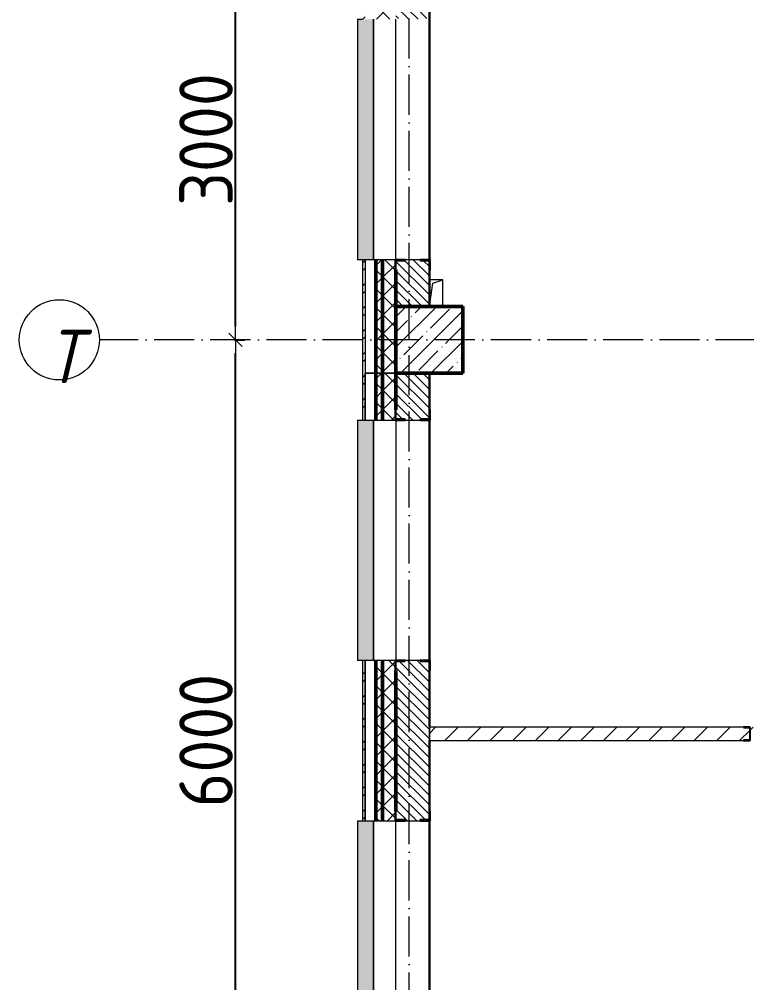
# Model space of a CAD drawing. Header units: millimetres. Extents: x -213536 to 1564669, y -45299 to 942238.
# Drawn here: x 544453 to 549896, y 313950 to 321162 of the extents above; entities that cross this region are included whole.
import ezdxf

# ---------------------------------------------------------------- set-up
doc = ezdxf.new("R2010")
doc.units = ezdxf.units.MM
doc.linetypes.add('50_200_ШТРИХ_1Т_ш5_п1_п1_', pattern=[700, 500, -100, 0, -100])
for name, color, linetype, lineweight in [('3) ЖБ 4м', 3, 'Continuous', 30), ('3.1) ЖБ окна 1.2 м', 102, 'Continuous', 30), ('A-____-____-DIMS', 7, 'Continuous', 9), ('A-GENM-____-MCUT', 7, 'Continuous', 25), ('A-GENM-____-OTLN', 7, 'Continuous', 9), ('A-GENM-____-OTLN-1', 7, 'Continuous', 25), ('A-GLAZ-____-OTLN', 7, 'Continuous', 9), ('A-WALL-____-MCUT-2', 7, 'Continuous', 50), ('A-WALL-____-MCUT-3', 7, 'Continuous', 9), ('A-WALL-____-OTLN', 7, 'Continuous', 9), ('A-WALL-____-PATT-1', 7, 'Continuous', 9), ('A-WALL-FNSH-MCUT-1', 7, 'Continuous', 9), ('S-COLS-____-MCUT', 7, 'Continuous', 50), ('S-COLS-____-OTLN', 7, 'Continuous', 9), ('S-GRID-____-IDEN', 7, 'Continuous', 9), ('S-GRID-____-OTLN-1', 7, '50_200_ШТРИХ_1Т_ш5_п1_п1_', 9)]:
    doc.layers.add(name, color=color, linetype=linetype, lineweight=lineweight)
doc.layers.add('A-GLAZ-____-OTLN-1', color=7, linetype='Continuous', lineweight=9, true_color=0xc0c0c0)
doc.styles.add('ISOCPEUR_I', font='isocpeui.ttf', dxfattribs={"width": 0.9, "height": 2.5})
doc.styles.add('СПДС', font='isocpeur.ttf', dxfattribs={"width": 0.9})
doc.dimstyles.new('Размера А3', dxfattribs={"dimtxt": 200, "dimasz": 100, "dimexe": 70, "dimexo": 100, "dimgap": 20, "dimtad": 1, "dimdec": 0, "dimrnd": 10, "dimzin": 0, "dimdsep": 46, "dimtxsty": 'СПДС', "dimblk": 'ARROWHEAD_6', "dimcen": 1, "dimclrd": 256, "dimclre": 256, "dimclrt": 256, "dimazin": 0, "dimtfac": 1, "dimtdec": 0, "dimtmove": 2, "dimatfit": 3, "dimfxl": 1, "dimtolj": 1, "dimtzin": 0, "dimarcsym": 0})
pattern_1 = [(135, (549721.475, 286281.11), (-35.35534, -35.35534), [])]
pattern_2 = [(45, (549721.47, 286281.11), (-70.71068, 70.71068), []), (135, (549721.47, 286281.11), (-70.71068, -70.71068), [])]
pattern_3 = [(45, (549721.47, 286281.11), (-85.5366, 85.5366), []), (45, (549778.5, 286281.11), (-85.5366, 85.5366), [])]

# ---------------------------------------------------------------- blocks, each defined once
blk = doc.blocks.new('BSC_Колонна _Прямоугольная - 500х500-V41-АР1_План отверстий 3 этажа в осях 1-64_А-ГГ')
at = {"layer": 'S-COLS-____-OTLN'}
h = blk.add_hatch(dxfattribs=at)
h.set_pattern_fill('FP_78', color=256, style=0, pattern_type=2)
h.set_pattern_definition([(45, (2200, -32481.04), (-114.04925, 114.04925), []), (45, (2314.05, -32481.04), (-114.04925, 114.04925), [201.613, -40.323, 3.353, -36.97])])
h.paths.add_polyline_path([(-250, -250), (250, -250), (250, 250), (-250, 250), (-250, 74.1)], flags=0)
at = {"layer": 'S-COLS-____-MCUT'}
for p, q in [((250, 250), (-250, 250)), ((-250, 250), (-250, -250)), ((250, -250), (250, 250)), ((-250, -250), (250, -250))]:
    blk.add_line(p, q, dxfattribs=at)
blk = doc.blocks.new('Фахверк_СКБ_Уголок - 250_2700-27497298-АР1_План отверстий 3 этажа в осях 1-64_А-ГГ')
at = {"layer": 'A-GENM-____-MCUT'}
for p, q in [((200, 181), (125, 181)), ((125, 181), (125, 106)), ((131, 106), (131, 175)), ((131, 175), (200, 175)), ((200, 175), (200, 181)), ((125, 106), (131, 106)), ((131, -6), (125, -6)), ((125, -6), (125, -81)), ((131, -75), (131, -6)), ((125, -81), (200, -81)), ((200, -75), (131, -75)), ((200, -81), (200, -75))]:
    blk.add_line(p, q, dxfattribs=at)
blk = doc.blocks.new('154_Фахверк_СКБ_Швеллер - Тип_100_3960-28318856-АР1_План отверстий 3 этажа в осях 1-64_А-ГГ')
at = {"layer": 'A-GENM-____-MCUT'}
for p, q in [((175, 50), (125, 50)), ((125, 50), (125, -50)), ((128, 47), (175, 47)), ((128, -47), (128, 47)), ((175, 47), (175, 50)), ((125, -50), (175, -50)), ((175, -47), (128, -47)), ((175, -50), (175, -47))]:
    blk.add_line(p, q, dxfattribs=at)
blk = doc.blocks.new('AR_Отверстие прямоугольное _в плите_ - AR_Отверстие прямоугольное _в плите_-V175-АР1_План отверстий 3 этажа в осях 1-64_А-ГГ')
at = {"layer": 'A-GENM-____-OTLN'}
for p, q in [((50, 100), (-50, 100)), ((-50, -100), (-25, 75)), ((-25, 75), (50, 100)), ((50, -100), (50, 100))]:
    blk.add_line(p, q, dxfattribs=at)
blk = doc.blocks.new('Отлив_СКБ - Отлив витража_120_НВФ-V216-АР1_План отверстий 3 этажа в осях 1-64_А-ГГ')
at = {"layer": 'A-GLAZ-____-OTLN-1'}
for points in [[(0, 2), (1800, 2), (1800, 120), (0, 120), (0, 63)], [(0, 0), (1800, 0), (1800, 2), (0, 2)]]:
    blk.add_hatch(color=256, dxfattribs=at).paths.add_polyline_path(points, flags=0)
at = {"layer": 'A-GLAZ-____-OTLN'}
for p, q in [((0, 83), (0, 120)), ((1800, 120), (0, 120)), ((1800, 120), (1800, 83)), ((0, 2), (1800, 2)), ((1800, 0), (0, 0))]:
    blk.add_line(p, q, dxfattribs=at)
blk = doc.blocks.new('Отлив_СКБ - Отлив витража_120_НВФ-31886035-АР1_План отверстий 3 этажа в осях 1-64_А-ГГ')
at = {"layer": 'A-GLAZ-____-OTLN-1'}
for points in [[(0, 120), (0, 2), (4800, 2), (4800, 120), (0, 120)], [(0, 0), (4800, 0), (4800, 2), (0, 2)]]:
    blk.add_hatch(color=256, dxfattribs=at).paths.add_polyline_path(points, flags=0)
at = {"layer": 'A-GLAZ-____-OTLN'}
for p, q in [((0, 83), (0, 120)), ((4800, 120), (0, 120)), ((4800, 120), (4800, 83)), ((0, 2), (4800, 2)), ((4800, 0), (0, 0))]:
    blk.add_line(p, q, dxfattribs=at)
blk = doc.blocks.new('Ось сетки - Круг_Ø6_00__ISO-2_5_0_9K_-25732049-АР1_План отверстий 3 этажа в осях 1-64_А-ГГ')
at = {"layer": 'S-GRID-____-IDEN'}
blk.add_circle((0, 0), 3, dxfattribs=at)
blk = doc.blocks.new('ARROWHEAD_6')
at = {"color": 0, "linetype": 'Continuous'}
for p, q in [((0, 0), (-1, 0)), ((-0.5, -0.5), (0.5, 0.5))]:
    blk.add_line(p, q, dxfattribs=at)
blk = doc.blocks.new('*D5454')
at = {"layer": 'A-____-____-DIMS', "lineweight": -2, "transparency": 16777216}
for p, q in [((546064, 318762.2), (546140.1, 318762.2)), ((546070.1, 312862.2), (546070.1, 318662.2)), ((546064, 312762.2), (546140.1, 312762.2))]:
    blk.add_line(p, q, dxfattribs=at)
at = {"layer": 'Defpoints', "color": 0, "lineweight": 50, "transparency": 16777216}
for p in [(545964, 318762.2), (546070.1, 318762.2), (545964, 312762.2)]:
    blk.add_point(p, dxfattribs=at)
at = {"layer": 'A-____-____-DIMS', "lineweight": -2, "transparency": 16777216, "xscale": 100, "yscale": 100, "zscale": 100}
for p, rotation in [((546070.1, 318762.2), 90), ((546070.1, 312762.2), 270)]:
    blk.add_blockref('ARROWHEAD_6', p, dxfattribs=dict(at, rotation=rotation))
at = {"layer": 'A-____-____-DIMS', "transparency": 16777216, "insert": (545850.1, 315762.2), "char_height": 400, "attachment_point": 5, "rotation": 90, "style": 'СПДС'}
blk.add_mtext('\\A1;6000', dxfattribs=at)
blk = doc.blocks.new('*D5455')
at = {"layer": 'A-____-____-DIMS', "lineweight": -2, "transparency": 16777216}
for p, q in [((546064, 321762.2), (546140.1, 321762.2)), ((546070.1, 318862.2), (546070.1, 321662.2)), ((546064, 318762.2), (546140.1, 318762.2))]:
    blk.add_line(p, q, dxfattribs=at)
at = {"layer": 'Defpoints', "color": 0, "lineweight": 50, "transparency": 16777216}
for p in [(545964, 321762.2), (546070.1, 321762.2), (545964, 318762.2)]:
    blk.add_point(p, dxfattribs=at)
at = {"layer": 'A-____-____-DIMS', "lineweight": -2, "transparency": 16777216, "xscale": 100, "yscale": 100, "zscale": 100}
for p, rotation in [((546070.1, 321762.2), 90), ((546070.1, 318762.2), 270)]:
    blk.add_blockref('ARROWHEAD_6', p, dxfattribs=dict(at, rotation=rotation))
at = {"layer": 'A-____-____-DIMS', "transparency": 16777216, "insert": (545850.1, 320262.2), "char_height": 400, "attachment_point": 5, "rotation": 90, "style": 'СПДС'}
blk.add_mtext('\\A1;3000', dxfattribs=at)

msp = doc.modelspace()

# ---------------------------------------------------------------- hatches: boundary and pattern name
at = {"layer": 'A-WALL-____-PATT-1'}
h = msp.add_hatch(dxfattribs=at)
h.set_pattern_fill('FP_3', color=256, style=0, pattern_type=2)
h.set_pattern_definition(pattern_3)
h.paths.add_polyline_path([(547041.5, 318342.2), (547041.5, 319362.2), (547021.5, 319362.2), (547021.5, 318342.2)], flags=0)
h.paths.add_polyline_path([(547021.5, 321162.2), (547041.5, 321162.2), (547041.5, 322287.2), (547021.5, 322287.2), (547021.5, 321416.4)], flags=0)
h.paths.add_polyline_path([(547041.5, 324087.2), (547041.5, 325212.2), (547021.5, 325212.2), (547021.5, 324087.2)], flags=0)
h.paths.add_polyline_path([(547041.5, 327012.2), (547041.5, 328212.2), (547021.5, 328212.2), (547021.5, 327012.2)], flags=0)
h.paths.add_polyline_path([(547041.5, 330012.2), (547041.5, 331212.2), (547021.5, 331212.2), (547021.5, 330012.2)], flags=0)
h.paths.add_polyline_path([(547041.5, 333012.2), (547041.5, 334262.2), (547021.5, 334262.2), (547021.5, 333012.2)], flags=0)
h = msp.add_hatch(dxfattribs=at)
h.set_pattern_fill('FP_1', color=256, style=0, pattern_type=2)
h.set_pattern_definition(pattern_2)
h.paths.add_polyline_path([(547171.5, 318512.2), (547171.5, 319362.2), (547121.5, 319362.2), (547121.5, 318512.2)], flags=0)
h.paths.add_polyline_path([(547121.5, 321162.2), (547171.5, 321162.2), (547171.5, 322287.2), (547121.5, 322287.2), (547121.5, 321416.4)], flags=0)
h.paths.add_polyline_path([(547171.5, 324087.2), (547171.5, 325212.2), (547121.5, 325212.2), (547121.5, 324087.2)], flags=0)
h.paths.add_polyline_path([(547121.5, 327012.2), (547171.5, 327012.2), (547171.5, 328212.2), (547121.5, 328212.2)], flags=0)
h.paths.add_polyline_path([(547171.5, 330012.2), (547171.5, 331212.2), (547121.5, 331212.2), (547121.5, 330012.2)], flags=0)
h.paths.add_polyline_path([(547171.5, 333012.2), (547171.5, 334162.2), (547121.5, 334162.2), (547121.5, 333012.2)], flags=0)
h = msp.add_hatch(dxfattribs=at)
h.set_pattern_fill('FP_1', color=256, style=0, pattern_type=2)
h.set_pattern_definition(pattern_2)
h.paths.add_polyline_path([(547271.5, 318512.2), (547271.5, 319287.2), (547265.5, 319287.2), (547265.5, 319362.2), (547171.5, 319362.2), (547171.5, 318512.2)], flags=0)
h.paths.add_polyline_path([(547171.5, 321162.2), (547265.5, 321162.2), (547265.5, 321237.2), (547271.5, 321237.2), (547271.5, 322212.2), (547265.5, 322212.2), (547265.5, 322287.2), (547171.5, 322287.2), (547171.5, 321416.4)], flags=0)
h.paths.add_polyline_path([(547171.5, 324087.2), (547265.5, 324087.2), (547265.5, 324162.2), (547271.5, 324162.2), (547271.5, 325137.2), (547265.5, 325137.2), (547265.5, 325212.2), (547171.5, 325212.2), (547171.5, 324093.2)], flags=0)
h.paths.add_polyline_path([(547171.5, 327012.2), (547265.5, 327012.2), (547265.5, 327087.2), (547271.5, 327087.2), (547271.5, 328137.2), (547265.5, 328137.2), (547265.5, 328212.2), (547171.5, 328212.2), (547171.5, 327018.2)], flags=0)
h.paths.add_polyline_path([(547171.5, 330012.2), (547271.5, 330012.2), (547271.5, 331137.2), (547265.5, 331137.2), (547265.5, 331212.2), (547171.5, 331212.2), (547171.5, 330016.7)], flags=0)
h.paths.add_polyline_path([(547171.5, 333012.2), (547265.5, 333012.2), (547265.5, 333087.2), (547271.5, 333087.2), (547271.5, 334112.2), (547171.5, 334112.2), (547171.5, 333456.8)], flags=0)
h = msp.add_hatch(dxfattribs=at)
h.set_pattern_fill('FP_6', color=256, style=0, pattern_type=2)
h.set_pattern_definition(pattern_1)
h.paths.add_polyline_path([(547271.5, 319012.2), (547521.5, 319012.2), (547521.5, 319356.2), (547452.5, 319356.2), (547452.5, 319362.2), (547340.5, 319362.2), (547340.5, 319356.2), (547271.5, 319356.2), (547271.5, 319106.2)], flags=0)
h.paths.add_polyline_path([(547452.5, 321162.2), (547452.5, 321168.2), (547521.5, 321168.2), (547521.5, 321512.2), (547271.5, 321512.2), (547271.5, 321168.2), (547340.5, 321168.2), (547340.5, 321162.2)], flags=0)
h = msp.add_hatch(dxfattribs=at)
h.set_pattern_fill('FP_1', color=256, style=0, pattern_type=2)
h.set_pattern_definition(pattern_2)
h.paths.add_polyline_path([(547171.5, 315162.2), (547171.5, 316362.2), (547121.5, 316362.2), (547121.5, 315162.2)], flags=0)
h.paths.add_polyline_path([(547121.5, 318162.2), (547171.5, 318162.2), (547171.5, 318512.2), (547121.5, 318512.2)], flags=0)
h = msp.add_hatch(dxfattribs=at)
h.set_pattern_fill('FP_1', color=256, style=0, pattern_type=2)
h.set_pattern_definition(pattern_2)
h.paths.add_polyline_path([(547171.5, 315162.2), (547265.5, 315162.2), (547265.5, 315237.2), (547271.5, 315237.2), (547271.5, 316287.2), (547265.5, 316287.2), (547265.5, 316362.2), (547171.5, 316362.2), (547171.5, 315168.2)], flags=0)
h.paths.add_polyline_path([(547171.5, 318162.2), (547265.5, 318162.2), (547265.5, 318237.2), (547271.5, 318237.2), (547271.5, 318512.2), (547171.5, 318512.2), (547171.5, 318168.2)], flags=0)
h = msp.add_hatch(dxfattribs=at)
h.set_pattern_fill('FP_6', color=256, style=0, pattern_type=2)
h.set_pattern_definition(pattern_1)
h.paths.add_polyline_path([(547452.5, 310012.2), (547521.5, 310012.2), (547521.5, 310356.2), (547452.5, 310356.2), (547452.5, 310362.2), (547340.5, 310362.2), (547340.5, 310356.2), (547271.5, 310356.2), (547271.5, 310012.2), (547340.5, 310012.2)], flags=0)
h.paths.add_polyline_path([(547452.5, 315162.2), (547452.5, 315168.2), (547521.5, 315168.2), (547521.5, 316356.2), (547452.5, 316356.2), (547452.5, 316362.2), (547340.5, 316362.2), (547340.5, 316356.2), (547271.5, 316356.2), (547271.5, 315168.2), (547340.5, 315168.2), (547340.5, 315162.2)], flags=0)
h.paths.add_polyline_path([(547452.5, 318162.2), (547452.5, 318168.2), (547521.5, 318168.2), (547521.5, 318512.2), (547271.5, 318512.2), (547271.5, 318168.2), (547340.5, 318168.2), (547340.5, 318162.2)], flags=0)
h = msp.add_hatch(dxfattribs=at)
h.set_pattern_fill('FP_3', color=256, style=0, pattern_type=2)
h.set_pattern_definition(pattern_3)
h.paths.add_polyline_path([(547021.5, 315162.2), (547041.5, 315162.2), (547041.5, 316362.2), (547021.5, 316362.2)], flags=0)
h.paths.add_polyline_path([(547041.5, 318162.2), (547041.5, 318342.2), (547021.5, 318342.2), (547021.5, 318162.2)], flags=0)
h = msp.add_hatch(dxfattribs=at)
h.set_pattern_fill('FP_4', color=256, style=0, pattern_type=2)
h.set_pattern_definition([(45, (549721.47, 286281.11), (-84.8528, 84.8528), [])])
h.paths.add_polyline_path([(554571.5, 315762.2), (554571.5, 315862.2), (554417.5, 315862.2), (554417.5, 315854.6), (554376, 315854.6), (554376, 315769.8), (554417.5, 315769.8), (554417.5, 315762.2), (554430.7, 315762.2)], flags=0)
h.paths.add_polyline_path([(553175.5, 315762.2), (553175.5, 315769.8), (553217, 315769.8), (553217, 315854.6), (553175.5, 315854.6), (553175.5, 315862.2), (552921.5, 315862.2), (552921.5, 315762.2), (553021.5, 315762.2)], flags=0)
h.paths.add_polyline_path([(552421.5, 315762.2), (552421.5, 315862.2), (549921.5, 315862.2), (549921.5, 315762.2), (552321.5, 315762.2)], flags=0)
h.paths.add_polyline_path([(549871.5, 315762.2), (549871.5, 315765.2), (549918.5, 315765.2), (549918.5, 315859.2), (549871.5, 315859.2), (549871.5, 315862.2), (547521.5, 315862.2), (547521.5, 315762.2), (549707.8, 315762.2)], flags=0)

# ---------------------------------------------------------------- linework, layer by layer
at = {"layer": '3) ЖБ 4м'}
msp.add_lwpolyline([(547521.5, 318512.2), (547771.5, 318512.2), (547771.5, 319012.2), (547521.5, 319012.2)], dxfattribs=at)
at = {"layer": '3.1) ЖБ окна 1.2 м'}
for points in [[(547521.5, 321512.2), (547521.5, 319012.2)], [(547521.5, 318512.2), (547521.5, 315868.2)], [(547521.5, 315762.2), (547521.5, 313012.2)]]:
    msp.add_lwpolyline(points, dxfattribs=at)
at = {"layer": 'A-WALL-____-MCUT-2'}
for p, q in [((547121.5, 318512.2), (547121.5, 319362.2)), ((547171.5, 318512.2), (547171.5, 319362.2)), ((547271.5, 319287.2), (547271.5, 319012.2)), ((547121.5, 318162.2), (547121.5, 318512.2)), ((547171.5, 318162.2), (547171.5, 318512.2)), ((547271.5, 318512.2), (547271.5, 318237.2)), ((547271.5, 318237.2), (547271.5, 318512.2)), ((547121.5, 315162.2), (547121.5, 316362.2)), ((547171.5, 315162.2), (547171.5, 316362.2)), ((547271.5, 316287.2), (547271.5, 315237.2))]:
    msp.add_line(p, q, dxfattribs=at)
at = {"layer": 'A-WALL-____-MCUT-3'}
for p, q in [((547265.5, 319362.2), (547041.5, 319362.2)), ((547041.5, 319362.2), (547041.5, 318512.2)), ((547452.5, 319362.2), (547340.5, 319362.2)), ((547521.5, 319012.2), (547521.5, 319287.2)), ((547041.5, 318512.2), (547271.5, 318512.2)), ((547271.5, 318512.2), (547041.5, 318512.2)), ((547041.5, 318512.2), (547041.5, 318162.2)), ((547521.5, 318237.2), (547521.5, 318512.2)), ((547041.5, 318162.2), (547041.5, 318342.2)), ((547041.5, 318162.2), (547265.5, 318162.2)), ((547340.5, 318162.2), (547452.5, 318162.2)), ((547265.5, 316362.2), (547041.5, 316362.2)), ((547041.5, 316362.2), (547041.5, 315162.2)), ((547041.5, 315162.2), (547041.5, 316362.2)), ((547452.5, 316362.2), (547340.5, 316362.2)), ((547521.5, 315237.2), (547521.5, 316287.2)), ((547041.5, 315162.2), (547265.5, 315162.2)), ((547340.5, 315162.2), (547452.5, 315162.2))]:
    msp.add_line(p, q, dxfattribs=at)
at = {"layer": 'A-WALL-____-OTLN'}
for p, q in [((547271.5, 319362.2), (547271.5, 321162.2)), ((547521.5, 321162.2), (547521.5, 319362.2)), ((547271.5, 318162.2), (547271.5, 316362.2)), ((547521.5, 318162.2), (547521.5, 316362.2)), ((547271.5, 313012.2), (547271.5, 315162.2)), ((547521.5, 315162.2), (547521.5, 313012.2))]:
    msp.add_line(p, q, dxfattribs=at)
at = {"layer": 'A-WALL-FNSH-MCUT-1'}
for p, q in [((547021.5, 319362.2), (547021.5, 318342.2)), ((547041.5, 319362.2), (547021.5, 319362.2)), ((547041.5, 318342.2), (547041.5, 318512.2)), ((547021.5, 318342.2), (547021.5, 318162.2)), ((547021.5, 318162.2), (547041.5, 318162.2)), ((547021.5, 316362.2), (547021.5, 315162.2)), ((547041.5, 316362.2), (547021.5, 316362.2)), ((549871.5, 315862.2), (547521.5, 315862.2)), ((547521.5, 315862.2), (547521.5, 315762.2)), ((547521.5, 315762.2), (549871.5, 315762.2)), ((547021.5, 315162.2), (547041.5, 315162.2))]:
    msp.add_line(p, q, dxfattribs=at)
at = {"layer": 'S-GRID-____-OTLN-1', "color": 251, "ltscale": 0.6, "true_color": 0x636466}
for p, q in [((547371.5, 281798.5), (547371.5, 336162.1)), ((576429.2, 318762.2), (545052.7, 318762.2))]:
    msp.add_line(p, q, dxfattribs=at)

# ---------------------------------------------------------------- block references
at = {"layer": 'A-GENM-____-OTLN'}
msp.add_blockref('AR_Отверстие прямоугольное _в плите_ - AR_Отверстие прямоугольное _в плите_-V175-АР1_План отверстий 3 этажа в осях 1-64_А-ГГ', (547571.5, 319112.2), dxfattribs=at)
at = {"layer": 'A-GENM-____-OTLN-1'}
for name, p, rotation in [('Фахверк_СКБ_Уголок - 250_2700-27497298-АР1_План отверстий 3 этажа в осях 1-64_А-ГГ', (547346.5, 319487.2), 269.9999999999999), ('Фахверк_СКБ_Уголок - 250_2700-27497298-АР1_План отверстий 3 этажа в осях 1-64_А-ГГ', (547446.5, 318037.2), 89.99999999999991), ('Фахверк_СКБ_Уголок - 250_2700-27497298-АР1_План отверстий 3 этажа в осях 1-64_А-ГГ', (547346.5, 316487.2), 269.9999999999999), ('154_Фахверк_СКБ_Швеллер - Тип_100_3960-28318856-АР1_План отверстий 3 этажа в осях 1-64_А-ГГ', (550046.5, 315812.2), 180), ('Фахверк_СКБ_Уголок - 250_2700-27497298-АР1_План отверстий 3 этажа в осях 1-64_А-ГГ', (547446.5, 315037.2), 89.99999999999991)]:
    msp.add_blockref(name, p, dxfattribs=dict(at, rotation=rotation))
at = {"layer": 'A-GLAZ-____-OTLN', "rotation": 90}
for name, p in [('Отлив_СКБ - Отлив витража_120_НВФ-V216-АР1_План отверстий 3 этажа в осях 1-64_А-ГГ', (547104.5, 319362.2)), ('Отлив_СКБ - Отлив витража_120_НВФ-V216-АР1_План отверстий 3 этажа в осях 1-64_А-ГГ', (547104.5, 316362.2)), ('Отлив_СКБ - Отлив витража_120_НВФ-31886035-АР1_План отверстий 3 этажа в осях 1-64_А-ГГ', (547104.5, 310362.2))]:
    msp.add_blockref(name, p, dxfattribs=at)
at = {"layer": 'S-COLS-____-OTLN'}
msp.add_blockref('BSC_Колонна _Прямоугольная - 500х500-V41-АР1_План отверстий 3 этажа в осях 1-64_А-ГГ', (547521.5, 318762.2), dxfattribs=at)
at = {"layer": 'S-GRID-____-IDEN', "xscale": 99.99999999999993, "yscale": 99.99999999999993, "zscale": 99.99999999999993, "rotation": 89.9999999999998}
msp.add_blockref('Ось сетки - Круг_Ø6_00__ISO-2_5_0_9K_-25732049-АР1_План отверстий 3 этажа в осях 1-64_А-ГГ', (544752.7, 318762.2), dxfattribs=at)

# ---------------------------------------------------------------- texts
at = {"layer": 'S-GRID-____-IDEN', "insert": (544659.9, 318838.2), "char_height": 400, "width": 223.671, "attachment_point": 1, "style": 'ISOCPEUR_I'}
msp.add_mtext('\\fISOCPEUR|b0|i1|c204|p34|;\\W.9;Т', dxfattribs=at)

# ---------------------------------------------------------------- dimensions: what is measured, and where the dimension line sits
at = {"layer": 'A-____-____-DIMS'}
for base, p1, p2, picture, middle in [((546070.1, 321762.2), (545964, 318762.2), (545964, 321762.2), '*D5455', (545850.1, 320262.2)), ((546070.1, 318762.2), (545964, 312762.2), (545964, 318762.2), '*D5454', (545850.1, 315762.2))]:
    dim = msp.add_linear_dim(base=base, p1=p1, p2=p2, angle=90, dimstyle='Размера А3', override={"dimtxt": 400}, dxfattribs=at)
    dim.commit()
    dim.dimension.update_dxf_attribs({"geometry": picture, "text_midpoint": middle})

doc.saveas('drawing.dxf')
